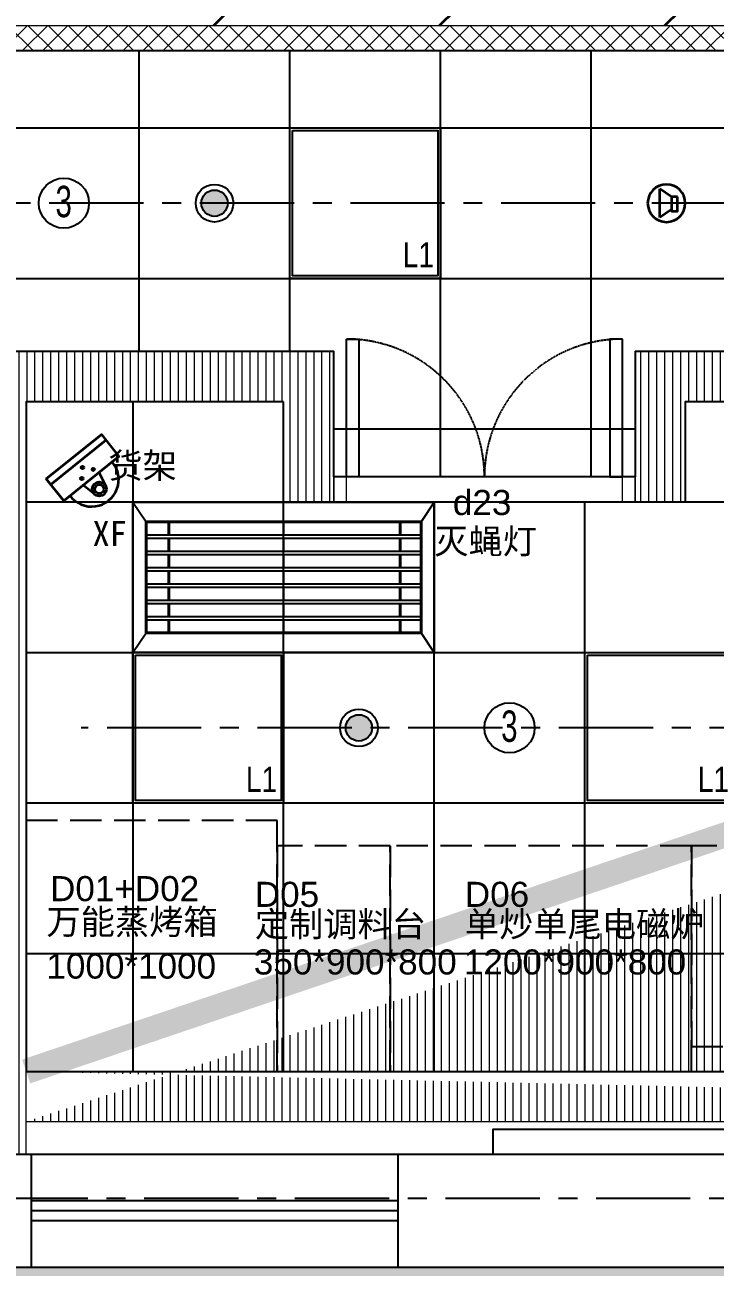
# Model space of a CAD drawing. Header units: millimetres. Extents: x -6033 to 120673, y -816267322945 to 90533.
# Drawn here: x 75525 to 78274, y 65940 to 70893 of the extents above; entities that cross this region are included whole.
import ezdxf
from ezdxf.enums import TextEntityAlignment as Align

# ---------------------------------------------------------------- set-up
doc = ezdxf.new("R2010")
doc.units = ezdxf.units.MM
for name, pattern in [('Hidden', [7.14375, 4.7625, -2.38125]), ('I-AR$0$CENTER', [2, 1.25, -0.25, 0.25, -0.25]), ('I-CEILING$0$CENTER', [2, 1.25, -0.25, 0.25, -0.25]), ('I-PLAN$0$ACAD_ISO02W100', [15, 12, -3]), ('I-PLAN$0$DASH', [0.35, 0.25, -0.1])]:
    doc.linetypes.add(name, pattern=pattern)
for name, color, linetype in [('I-AR$0$1-窗', 2, 'Continuous'), ('I-AR$0$9-填充', 8, 'Continuous'), ('I-AR$0$D-BASE-WALL', 4, 'Continuous'), ('I-CEILING$0$0-LIGHT-RC', 1, 'Continuous'), ('I-CEILING$0$0-LIGHT-TXT', 90, 'Continuous'), ('I-CEILING$0$EQUIP_喷头', 90, 'Continuous'), ('I-CEILING$0$I-GRID', 252, 'I-CEILING$0$CENTER'), ('I-CEILING$0$I-RCP', 2, 'Continuous'), ('I-CEILING$0$I-RCP-AIR', 64, 'Continuous'), ('I-CEILING$0$I-RCP-REF', 3, 'Continuous'), ('I-CEILING$0$RC-Hatch【天花填充】', 251, 'Continuous'), ('I-PLAN$0$I-PL-FURN', 1, 'I-PLAN$0$DASH'), ('I-PLAN$0$I—平面—门', 1, 'Continuous'), ('流线', 10, 'Continuous')]:
    doc.layers.add(name, color=color, linetype=linetype)
for name, color, linetype, lineweight in [('I-AR$0$GZET_COL_GRID_1-200_轴线', 8, 'I-AR$0$CENTER', 25), ('I-AR$0$I-SCOPE', 252, 'Continuous', 35), ('I-CEILING$0$_ACM-A-DETL', 7, 'Continuous', 9), ('I-CEILING$0$_ACM-E-EQMT-EVOS', 3, 'Continuous', 35), ('I-CEILING$0$_ACM-E-EQMT-SECT', 3, 'Continuous', 35), ('I-PLAN$0$_ACM-A-WALL-HACH', 251, 'Continuous', 9), ('I-PLAN$0$I-PL-WALL-FHINISH', 73, 'Continuous', 13), ('I-PLAN$0$I-WALL', 6, 'Continuous', 13)]:
    doc.layers.add(name, color=color, linetype=linetype, lineweight=lineweight)
doc.styles.add('I-CEILING$0$_TEL_ATTDEF', font='GBENOR', dxfattribs={"width": 0.8, "height": 3, "bigfont": 'GBCBIG'})
doc.styles.add('I-CEILING$0$hztxt', font='ROS.shx', dxfattribs={"width": 0.7, "bigfont": 'HZTXT.shx'})
doc.styles.add('I-CEILING$0$I-CEILING$0$ar', font='arial.ttf', dxfattribs={"width": 0.8})
doc.styles.add('I-CEILING$0$黑体', font='simhei.ttf', dxfattribs={"height": 600})
doc.styles.add('I-PLAN$0$Arial', font='ARIALUNI.ttf')

# ---------------------------------------------------------------- blocks, each defined once
blk = doc.blocks.new('I-AR$0$chuanghu1')
for p, q in [((0, 3230), (450, 3230)), ((0, 1770), (450, 1770)), ((0, 1460), (450, 1460)), ((0, 0), (450, 0))]:
    blk.add_line(p, q)
at = {"layer": 'I-AR$0$1-窗'}
for p, q in [((185, 3230), (185, 1770)), ((225, 3230), (225, 1770)), ((265, 3230), (265, 1770)), ((185, 1460), (185, 0)), ((225, 1460), (225, 0)), ((265, 1460), (265, 0))]:
    blk.add_line(p, q, dxfattribs=at)
blk = doc.blocks.new('I-AR$0$海龙_1211170131')
at = {"layer": 'I-AR$0$GZET_COL_GRID_1-200_轴线', "ltscale": 300}
blk.add_line((-2225, 65990), (116415, 65990), dxfattribs=at)
blk = doc.blocks.new('I-AR')
at = {"layer": 'I-AR$0$9-填充'}
h = blk.add_hatch(dxfattribs=at)
h.set_pattern_fill('GRASS', color=256, scale=20)
h.set_pattern_definition([(90, (-273251.65, 190733.45), (-359.21024, 359.21024), [95.25, -623.1705]), (45, (-273251.65, 190733.45), (-359.21024, 359.21024), [95.25, -412.75]), (135, (-273251.65, 190733.45), (-359.21024, -359.21024), [95.25, -412.75])])
edge = h.paths.add_edge_path()
edge.add_line((96200, 65940), (67080, 65940))
edge.add_line((67080, 65940), (67098.6, 65404.4))
edge.add_arc((66800.6, 58350.8), 7059.9, 59.55584, 87.58101, ccw=False)
edge.add_arc((66906.5, 58690.4), 6713.9, -7.21528, 58.86646, ccw=False)
edge.add_arc((66662.1, 58632.8), 6949.7, 311.20338, 353.50924, ccw=False)
edge.add_line((71240.1, 53404), (71240.1, 51864.2))
edge.add_arc((67179.4, 51841.1), 4060.7, -50.8069, 0.3254, ccw=False)
edge.add_arc((73234.3, 55945.4), 8047, 244.30739, 262.38101)
edge.add_arc((72594.4, 52652.3), 4702.3, 264.7896, 298.7985)
edge.add_arc((72620.9, 53741.8), 5670.9, 293.2518, 330.6093)
edge.add_arc((73250.8, 52752), 4669.2, 337.4147, 357.6495)
edge.add_arc((84681.6, 51782.8), 6810, 142.38646, 173.4424, ccw=False)
edge.add_arc((84374.3, 52142.9), 6347.7, 93.15543, 143.26832, ccw=False)
edge.add_arc((84659, 52466.3), 6047.9, 43.87324, 96.0179, ccw=False)
edge.add_arc((84453.3, 51889.9), 6601.3, -39.79964, 46.24277, ccw=False)
edge.add_arc((81977.6, 54545.9), 10213.6, 299.35774, 317.64212, ccw=False)
edge.add_arc((89994.8, 40495.1), 5964.1, 120.30887, 149.04958)
edge.add_arc((87881.4, 41845.8), 3457.6, 150.2341, 180.1544)
edge.add_arc((85724.1, 42303.9), 1381.8, 199.7699, 246.5201)
edge.add_arc((82877.2, 37779.2), 3985.3, -35.3096, 54.8164, ccw=False)
edge.add_arc((80299.1, 40760.9), 7869.3, 301.87336, 317.80806, ccw=False)
edge.add_arc((84638.8, 33541.6), 567.3, 108.97, 192.3597)
edge.add_arc((84831.7, 33583.9), 764.8, 192.3597, 228.2217)
edge.add_arc((87824.9, 35942), 4565.6, 219.8972, 247.6208)
edge.add_arc((89768.5, 40705.2), 9710.1, 247.71727, 260.93678)
edge.add_arc((85123.5, 20762.4), 10812.5, 51.71832, 73.25432, ccw=False)
edge.add_arc((87587.8, 24098.7), 6668.2, 6.6977, 50.5793, ccw=False)
edge.add_line((94210.5, 24876.4), (96200, 24876.4))
edge.add_line((96200, 24876.4), (96200, 65940))
h.paths.add_polyline_path([(79188.2, 58194.7), (76733.9, 58362.1), (76901.3, 60816.4), (79355.6, 60649)], flags=16)
h.paths.add_polyline_path([(78974.4, 58439.8), (76979, 58575.9), (77115.1, 60571.3), (79110.5, 60435.2)], flags=0)
at = {"layer": 'I-AR$0$I-SCOPE'}
h = blk.add_hatch(dxfattribs=at)
h.set_pattern_fill('ANSI31', color=256, scale=200)
h.paths.add_polyline_path([(63300, 72640), (66630, 72640), (66630, 70889.4), (90600, 70890), (90600, 66390), (96650, 66390), (96650, 24876.4), (18340, 24876.4), (18340, 66390), (48090, 66390), (48090, 72640), (51400, 72640), (51400, 72649.9), (52869.5, 72649.9), (52869.5, 72640), (55240, 72640), (55240, 72790), (59460, 72790), (59460, 72640), (61830.5, 72640), (61830.5, 72649.9), (63300, 72649.9)], flags=16)
h.paths.add_polyline_path([(7330, 0), (7330, -1770), (11180, -1770), (11180, 0), (18450, 0), (18450, 2900), (27550, 2900), (27550, 18090), (37037.3, 18090), (37037.3, 17350), (96200, 17350), (96200, 18120), (114640, 18120), (114640, 84500), (0, 84500), (0, 0)])
at = {"layer": 'I-AR$0$D-BASE-WALL'}
for p, q in [((66630, 66390), (96120, 66390)), ((64615, 65940), (96200, 65940))]:
    blk.add_line(p, q, dxfattribs=at)
blk.add_lwpolyline([(77390, 66390), (77390, 66490), (79430, 66490), (79430, 66390)], dxfattribs=at)
at = {"layer": 'I-AR$0$D-BASE-WALL', "rotation": 270}
blk.add_blockref('I-AR$0$chuanghu1', (73780, 66390), dxfattribs=at)
at = {"layer": 'I-AR$0$GZET_COL_GRID_1-200_轴线'}
blk.add_blockref('I-AR$0$海龙_1211170131', (225, 225), dxfattribs=at)
blk = doc.blocks.new('I-PLAN$0$A$Cb0921e6b')
at = {"layer": 'I-PLAN$0$I-PL-WALL-FHINISH'}
for points in [[(0, 0), (50, 0), (50, 100), (0, 100)], [(1200, 0), (1150, 0), (1150, 100), (1200, 100)]]:
    blk.add_lwpolyline(points, close=True, dxfattribs=at)
at = {"layer": 'I-PLAN$0$I—平面—门'}
for points in [[(50, 650), (100, 650), (100, 100), (50, 100)], [(1150, 650), (1100, 650), (1100, 100), (1150, 100)]]:
    blk.add_lwpolyline(points, close=True, dxfattribs=at)
at = {"layer": 'I-PLAN$0$I—平面—门', "color": 252, "linetype": 'I-PLAN$0$DASH', "ltscale": 5}
for centre, start, end in [((50, 100), 0, 90), ((1150, 100), 90, 180)]:
    blk.add_arc(centre, 550, start, end, dxfattribs=at)
blk = doc.blocks.new('I-PLAN')
at = {"layer": 'I-PLAN$0$_ACM-A-WALL-HACH'}
h = blk.add_hatch(dxfattribs=at)
h.set_pattern_fill('多孔材料', color=256, scale=20, pattern_type=2)
h.set_pattern_definition([(45, (136296.48, -6509.47), (-40.00004, 40.00004), []), (135, (136296.48, -6509.47), (-40.00004, -40.00004), [])])
h.paths.add_polyline_path([(85280, 70890), (85280, 70790), (66970, 70790), (66970, 70890)])
h = blk.add_hatch(dxfattribs=at)
h.set_pattern_fill('ANSI31', color=256, scale=10, angle=45)
h.paths.add_polyline_path([(88260, 70790), (88260, 70890), (88030, 70890), (88030, 70790), (88230, 70790)], flags=17)
h.paths.add_polyline_path([(79671.5, 69390), (78155, 69390), (78155, 68990), (77955, 68990), (77955, 69590), (79671.5, 69590)], flags=17)
h.paths.add_polyline_path([(80271.5, 69390), (80271.5, 69590), (80780, 69590), (80780, 68990), (80580, 68990), (80580, 69390)], flags=17)
h.paths.add_polyline_path([(74580, 69590), (73930, 69590), (73930, 69390), (74580, 69390)])
h.paths.add_polyline_path([(68780, 69590), (69430, 69590), (69430, 69390), (68780, 69390)])
h.paths.add_polyline_path([(87280, 66490), (87480, 66490), (87480, 66390), (87280, 66390)])
h.paths.add_polyline_path([(82180, 68990), (82180, 69390), (84230, 69390), (84230, 66490), (84430, 66490), (84430, 69390), (85280, 69390), (85280, 69590), (81980, 69590), (81980, 68990)])
h.paths.add_polyline_path([(87480, 67390), (87480, 69390), (88280, 69390), (88280, 69590), (88080, 69590), (86480, 69590), (86480, 69390), (87280, 69390), (87280, 67390)], flags=17)
h.paths.add_polyline_path([(72130, 68170), (72130, 66490), (72330, 66490), (72330, 67870), (73130, 67870), (73130, 68070), (72330, 68070), (72330, 68170)])
h.paths.add_polyline_path([(71230, 68170), (71230, 66390), (71030, 66390), (71030, 67870), (70230, 67870), (70230, 68070), (71030, 68070), (71030, 68170)])
h.paths.add_polyline_path([(72130, 69070), (72330, 69070), (72330, 69390), (73030, 69390), (73030, 69590), (72130, 69590)])
h.paths.add_polyline_path([(71230, 69070), (71030, 69070), (71030, 69390), (70330, 69390), (70330, 69590), (71230, 69590)])
h.paths.add_polyline_path([(67800, 69490), (67830, 69490), (67830, 69590), (67800, 69590)], flags=17)
h.paths.add_polyline_path([(76755, 69590), (75180, 69590), (75180, 69390), (75330, 69390), (75330, 66390), (75530, 66390), (75530, 69390), (76555, 69390), (76555, 68990), (76755, 68990)])
h.paths.add_polyline_path([(68180, 69590), (68180, 69390), (68030, 69390), (68030, 66520), (67780, 66520), (67780, 66390), (67400, 66390), (67400, 66720), (67830, 66720), (67830, 69590)])
edge = h.paths.add_edge_path()
edge.add_line((89860, 70890), (88860, 70890))
edge.add_line((75530, 66520), (84230, 66520))
edge.add_line((75530, 66720), (84230, 66720))
at = {"layer": 'I-PLAN$0$I-PL-FURN', "ltscale": 500}
for points in [[(75530, 66720), (76530, 66720), (76530, 67720), (75530, 67720)], [(76530, 66720), (76980, 66720), (76980, 67620), (76530, 67620)], [(76980, 66720), (78180, 66720), (78180, 67620), (76980, 67620)], [(78180, 66820), (78980, 66820), (78980, 67620), (78180, 67620)]]:
    blk.add_lwpolyline(points, close=True, dxfattribs=at)
at = {"layer": 'I-PLAN$0$I-WALL'}
for points in [[(85280, 70890), (85280, 70790), (66970, 70790), (66970, 70890), (85280, 70890)], [(75180, 69390), (75330, 69390), (75330, 66390), (75530, 66390), (75530, 69390), (76555, 69390), (76555, 68990), (76755, 68990), (76755, 69590)], [(76755, 69590), (75180, 69590), (75180, 69390)], [(79671.5, 69390), (78155, 69390), (78155, 68990), (77955, 68990), (77955, 69590), (79671.5, 69590), (79671.5, 69390)], [(75530, 66720), (84230, 66720)], [(75530, 66520), (84230, 66520)]]:
    blk.add_lwpolyline(points, dxfattribs=at)
blk.add_blockref('I-PLAN$0$A$Cb0921e6b', (76755, 68990))
at = {"layer": 'I-PLAN$0$I-PL-FURN', "linetype": 'I-PLAN$0$ACAD_ISO02W100', "char_height": 100, "attachment_point": 1, "style": 'I-PLAN$0$Arial'}
for s, insert, width in [('货架', (75857.2, 69185.2), 151170.167), ('{\\fArial Unicode MS|b0|i0|c134|p34;d23\\P}', (77229.3, 69038.4), 302840.333), ('灭蝇灯', (77154.9, 68883.9), 151170.167), ('D01+D02', (75624.9, 67499), 151170.167), ('D05', (76440.4, 67476.3), 151170.167), ('D06', (77276.9, 67476.3), 151170.167), ('万能蒸烤箱', (75610.4, 67366.8), 151170.167), ('{\\fArial Unicode MS|b0|i0|c134|p34;定制调料台}', (76440.4, 67357.3), 151170.167), ('单炒单尾电磁炉', (77276.9, 67357.3), 151170.167), ('350*900*800', (76436.6, 67206.7), 151170.167), ('1200*900*800', (77273, 67206.7), 151170.167), ('1000*1000', (75610.4, 67190.3), 151170.167)]:
    blk.add_mtext(s, dxfattribs=dict(at, insert=insert, width=width))
blk = doc.blocks.new('I-CEILING$0$A$C9c5a774d')
at = {"layer": 'I-CEILING$0$0-LIGHT-RC'}
for points in [[(0, 600), (600, 600), (600, 0), (0, 0)], [(10, 590), (590, 590), (590, 10), (10, 10)]]:
    blk.add_lwpolyline(points, close=True, dxfattribs=at)
at = {"layer": 'I-CEILING$0$0-LIGHT-TXT', "style": 'I-CEILING$0$I-CEILING$0$ar', "width": 0.8}
blk.add_text('L1', height=100, dxfattribs=at).set_placement((449.9, 44.6))
blk = doc.blocks.new('*U498')
blk.add_blockref('I-CEILING$0$A$C9c5a774d', (-300, -300))
blk = doc.blocks.new('*U499')
at = {"layer": 'I-CEILING$0$I-RCP', "color": 0, "linetype": 'ByBlock', "lineweight": -2, "transparency": 16777216}
blk.add_blockref('*U498', (7200, 0), dxfattribs=at)
blk = doc.blocks.new('I-CEILING$0$$风口$00000105')
for p, q in [((-150, 50), (150, 50)), ((-150, 50), (-136.96, 36.96)), ((-150, -50), (-150, 50)), ((150, 50), (136.96, 36.96)), ((150, 50), (150, -50)), ((-136.96, 28.26), (136.96, 28.26)), ((-136.96, 26.09), (136.96, 26.09)), ((-136.96, 17.39), (136.96, 17.39)), ((-136.96, 15.22), (136.96, 15.22)), ((-136.96, 6.52), (136.96, 6.52)), ((-136.96, 4.35), (136.96, 4.35)), ((-136.96, -6.52), (136.96, -6.52)), ((-136.96, -15.22), (136.96, -15.22)), ((-136.96, -17.39), (136.96, -17.39)), ((-136.96, -26.09), (136.96, -26.09)), ((-136.96, -28.26), (136.96, -28.26)), ((-150, -50), (-136.96, -36.96)), ((150, -50), (136.96, -36.96)), ((150, -50), (-150, -50))]:
    blk.add_line(p, q)
at = {"lineweight": 40}
for p, q in [((-136.96, 36.96), (136.96, 36.96)), ((-136.96, -36.96), (-136.96, 36.96)), ((-114.26, 28.26), (-114.26, 36.96)), ((116.11, 36.96), (116.11, 28.26)), ((136.96, 36.96), (136.96, -36.96)), ((-114.26, 17.39), (-114.26, 26.09)), ((116.11, 26.09), (116.11, 17.39)), ((-114.26, 6.52), (-114.26, 15.22)), ((116.11, 15.22), (116.11, 6.52)), ((-114.26, -4.35), (-114.26, 4.35)), ((116.11, 4.35), (116.11, -4.35)), ((-114.26, -15.22), (-114.26, -6.52)), ((116.11, -6.52), (116.11, -15.22)), ((-114.26, -26.09), (-114.26, -17.39)), ((116.11, -17.39), (116.11, -26.09)), ((-114.26, -36.96), (-114.26, -28.26)), ((116.11, -28.26), (116.11, -36.96)), ((-136.96, -36.96), (136.96, -36.96))]:
    blk.add_line(p, q, dxfattribs=at)
at = {"color": 0}
for p, q in [((0, 36.96), (0, 28.26)), ((0, 26.09), (0, 17.39)), ((0, 15.22), (0, 6.52)), ((0, 4.35), (0, -4.35)), ((0, -6.52), (0, -15.22)), ((0, -17.39), (0, -26.09)), ((0, -28.26), (0, -36.96))]:
    blk.add_line(p, q, dxfattribs=at)
at = {"lineweight": -3}
blk.add_line((-136.96, -4.35), (136.96, -4.35), dxfattribs=at)
blk = doc.blocks.new('I-CEILING$0$A$C81734cc7')
at = {"layer": 'I-CEILING$0$_ACM-A-DETL'}
h = blk.add_hatch(color=256, dxfattribs=at)
edge = h.paths.add_edge_path()
edge.add_arc((0, 0), 52.5, 0, 360)
for radius in [75, 52.5]:
    blk.add_circle((0, 0), radius)
blk = doc.blocks.new('I-CEILING$0$$equip_U$00000441(DESKTOP-CO1PE1H)')
blk.add_circle((0, 0), 0.4)
at = {"color": 1, "style": 'I-CEILING$0$hztxt', "width": 0.7}
blk.add_text('3', height=0.5, dxfattribs=at).set_placement((-0.003, 0.027), align=Align.MIDDLE)
blk = doc.blocks.new('*U524')
blk.add_line((26, -57.6), (26, 57.6))
for points in [[(-20.6, 25.3), (26, 57.6)], [(-20.6, -25.3), (26, -57.6)]]:
    blk.add_lwpolyline(points)
blk.add_lwpolyline([(-43.7, 25.3), (-20.6, 25.3), (-20.6, -31.8), (-43.7, -31.8)], close=True)
blk.add_circle((0, 0), 75)
blk = doc.blocks.new('I-CEILING$0$彩色半球摄像机')
for points in [[(-3.5, 14.8, 1), (7.2, 14.8, 1)], [(-32.5, -18.6, 1), (-21.8, -18.5, 1)], [(25.5, -18.6, 1), (36.2, -18.5, 1)]]:
    blk.add_hatch(color=256).paths.add_polyline_path(points)
for p, q in [((-139.3, 40.6), (142.9, 40.6)), ((-27.5, -100.9), (-40.5, -42)), ((28.2, -100.9), (41.2, -42))]:
    blk.add_line(p, q)
blk.add_lwpolyline([(-139.3, 69.8), (142.9, 69.8), (142.9, -42), (-139.3, -42)], close=True)
for centre, radius in [((1.8, 14.8), 5.37), ((-27.2, -18.5), 5.37), ((30.8, -18.5), 5.37), ((0.3, -94.7), 28.5), ((0.3, -94.7), 17.8)]:
    blk.add_circle(centre, radius)
blk.add_arc((0.3, -46.1), 107.7, 177.807, 2.193)
blk = doc.blocks.new('I-CEILING')
at = {"layer": 'I-CEILING$0$RC-Hatch【天花填充】'}
h = blk.add_hatch(dxfattribs=at)
h.set_pattern_fill('_USER', color=256, scale=600, double=1, pattern_type=0)
h.set_pattern_definition([(0, (81980, 70481.47), (0, 600), []), (90, (81980, 70481.47), (-600, 4e-14), [])])
h.paths.add_polyline_path([(84430, 69390), (85280, 69390), (85280, 69590), (81980, 69590), (81980, 69090), (80780, 69090), (80780, 69590), (77955, 69590), (77955, 69090), (76755, 69090), (76755, 69590), (66630, 69590), (66630, 70790), (88030, 70790), (88030, 69590), (86480, 69590), (86480, 69390), (87280, 69390), (87280, 66390), (85430, 66390), (85430, 66490), (84430, 66490)])
h = blk.add_hatch(dxfattribs=at)
h.set_pattern_fill('_USER', color=256, scale=600, double=1, pattern_type=0)
h.set_pattern_definition([(0, (76555, 68990), (0, 600), []), (90, (76555, 68990), (-600, 4e-14), [])])
h.paths.add_polyline_path([(76555, 69390), (75530, 69390), (75530, 66720), (84230, 66720), (84230, 69390), (82180, 69390), (82180, 68990), (80580, 68990), (80580, 69390), (78155, 69390), (78155, 68990), (76555, 68990)])
at = {"layer": 'I-CEILING$0$I-GRID', "ltscale": 300}
for points in [[(88596.6, 70181.5), (66425.5, 70181.5)], [(84026.8, 68090), (75748.8, 68090)]]:
    blk.add_lwpolyline(points, dxfattribs=at)
at = {"layer": 'I-CEILING$0$I-RCP'}
blk.add_lwpolyline([(84430, 69390), (85280, 69390), (85280, 69590), (81980, 69590), (81980, 69090), (80780, 69090), (80780, 69590), (77955, 69590), (77955, 69090), (76755, 69090), (76755, 69590), (66630, 69590), (66630, 70790), (88030, 70790), (88030, 69590), (86480, 69590), (86480, 69390), (87280, 69390), (87280, 66390), (85430, 66390), (85430, 66490), (84430, 66490), (84430, 69390)], dxfattribs=at)
blk.add_lwpolyline([(76555, 69390), (75530, 69390), (75530, 66720), (84230, 66720), (84230, 69390), (82180, 69390), (82180, 68990), (80580, 68990), (80580, 69390), (78155, 69390), (78155, 68990), (76555, 68990)], close=True, dxfattribs=at)
for p in [(75955, 67790), (77755, 67790)]:
    blk.add_blockref('I-CEILING$0$A$C9c5a774d', p)
at = {"layer": 'I-CEILING$0$_ACM-E-EQMT-EVOS', "xscale": -1}
blk.add_blockref('*U524', (78080, 70181.5), dxfattribs=at)
at = {"layer": 'I-CEILING$0$EQUIP_喷头'}
for p in [(76280, 70181.5), (76855, 68090)]:
    blk.add_blockref('I-CEILING$0$A$C81734cc7', p, dxfattribs=at)
at = {"layer": 'I-CEILING$0$I-RCP'}
blk.add_blockref('*U499', (69680, 70181.5), dxfattribs=at)
at = {"layer": 'I-CEILING$0$I-RCP-AIR', "xscale": 4, "yscale": 6}
blk.add_blockref('I-CEILING$0$$风口$00000105', (76555, 68690), dxfattribs=at)
at = {"layer": 'I-CEILING$0$I-RCP-REF', "color": 1, "linetype": 'Continuous'}
ref = blk.add_blockref('I-CEILING$0$$equip_U$00000441(DESKTOP-CO1PE1H)', (75680, 70181.5), dxfattribs=dict(at, xscale=249.9999999999999, yscale=249.9999999999999, zscale=249.9999999999999))
ref.add_attrib('$TEXT$', 'REMARK', dxfattribs={"layer": 'I-CEILING$0$0-LIGHT-RC', "color": 7, "height": 0.005, "style": 'I-CEILING$0$_TEL_ATTDEF'}).set_placement((75680, 70181.5), align=Align.MIDDLE_CENTER)
ref = blk.add_blockref('I-CEILING$0$$equip_U$00000441(DESKTOP-CO1PE1H)', (77455, 68090), dxfattribs=dict(at, xscale=249.9999999999999, yscale=249.9999999999999, zscale=249.9999999999999))
ref.add_attrib('$TEXT$', 'REMARK', dxfattribs={"layer": 'I-CEILING$0$0-LIGHT-RC', "color": 7, "height": 0.005, "style": 'I-CEILING$0$_TEL_ATTDEF'}).set_placement((77455, 68090), align=Align.MIDDLE_CENTER)
at = {"layer": 'I-CEILING$0$I-RCP-AIR', "style": 'I-CEILING$0$黑体'}
blk.add_text('XF', height=100, dxfattribs=at).set_placement((75862.3, 68864.6), align=Align.MIDDLE_CENTER)
for tag, p in [('R', (61966.4, 71748.9)), ('R', (61966.4, 66925.2)), ('R', (51736.1, 63924.8)), ('R', (62976.1, 63924.8)), ('S', (56433.6, 63065))]:
    blk.add_attdef(tag, text='', height=100, dxfattribs=at).set_placement(p, align=Align.MIDDLE_CENTER)
at = {"layer": 'I-CEILING$0$_ACM-E-EQMT-SECT', "rotation": 38.74706409752741}
blk.add_blockref('I-CEILING$0$彩色半球摄像机', (75761.6, 69115.5), dxfattribs=at)

msp = doc.modelspace()

# ---------------------------------------------------------------- linework, layer by layer
at = {"layer": '流线', "color": 2, "linetype": 'Hidden', "ltscale": 100, "const_width": 100}
msp.add_lwpolyline([(81327.6, 70074.6), (81327.6, 68684.6), (75530, 66720)], dxfattribs=at)

# ---------------------------------------------------------------- block references
for name in ['I-AR', 'I-PLAN']:
    msp.add_blockref(name, (0, 0))

# ---------------------------------------------------------------- next in the draw order: block references
msp.add_blockref('I-CEILING', (0, 0))

doc.saveas('drawing.dxf')
